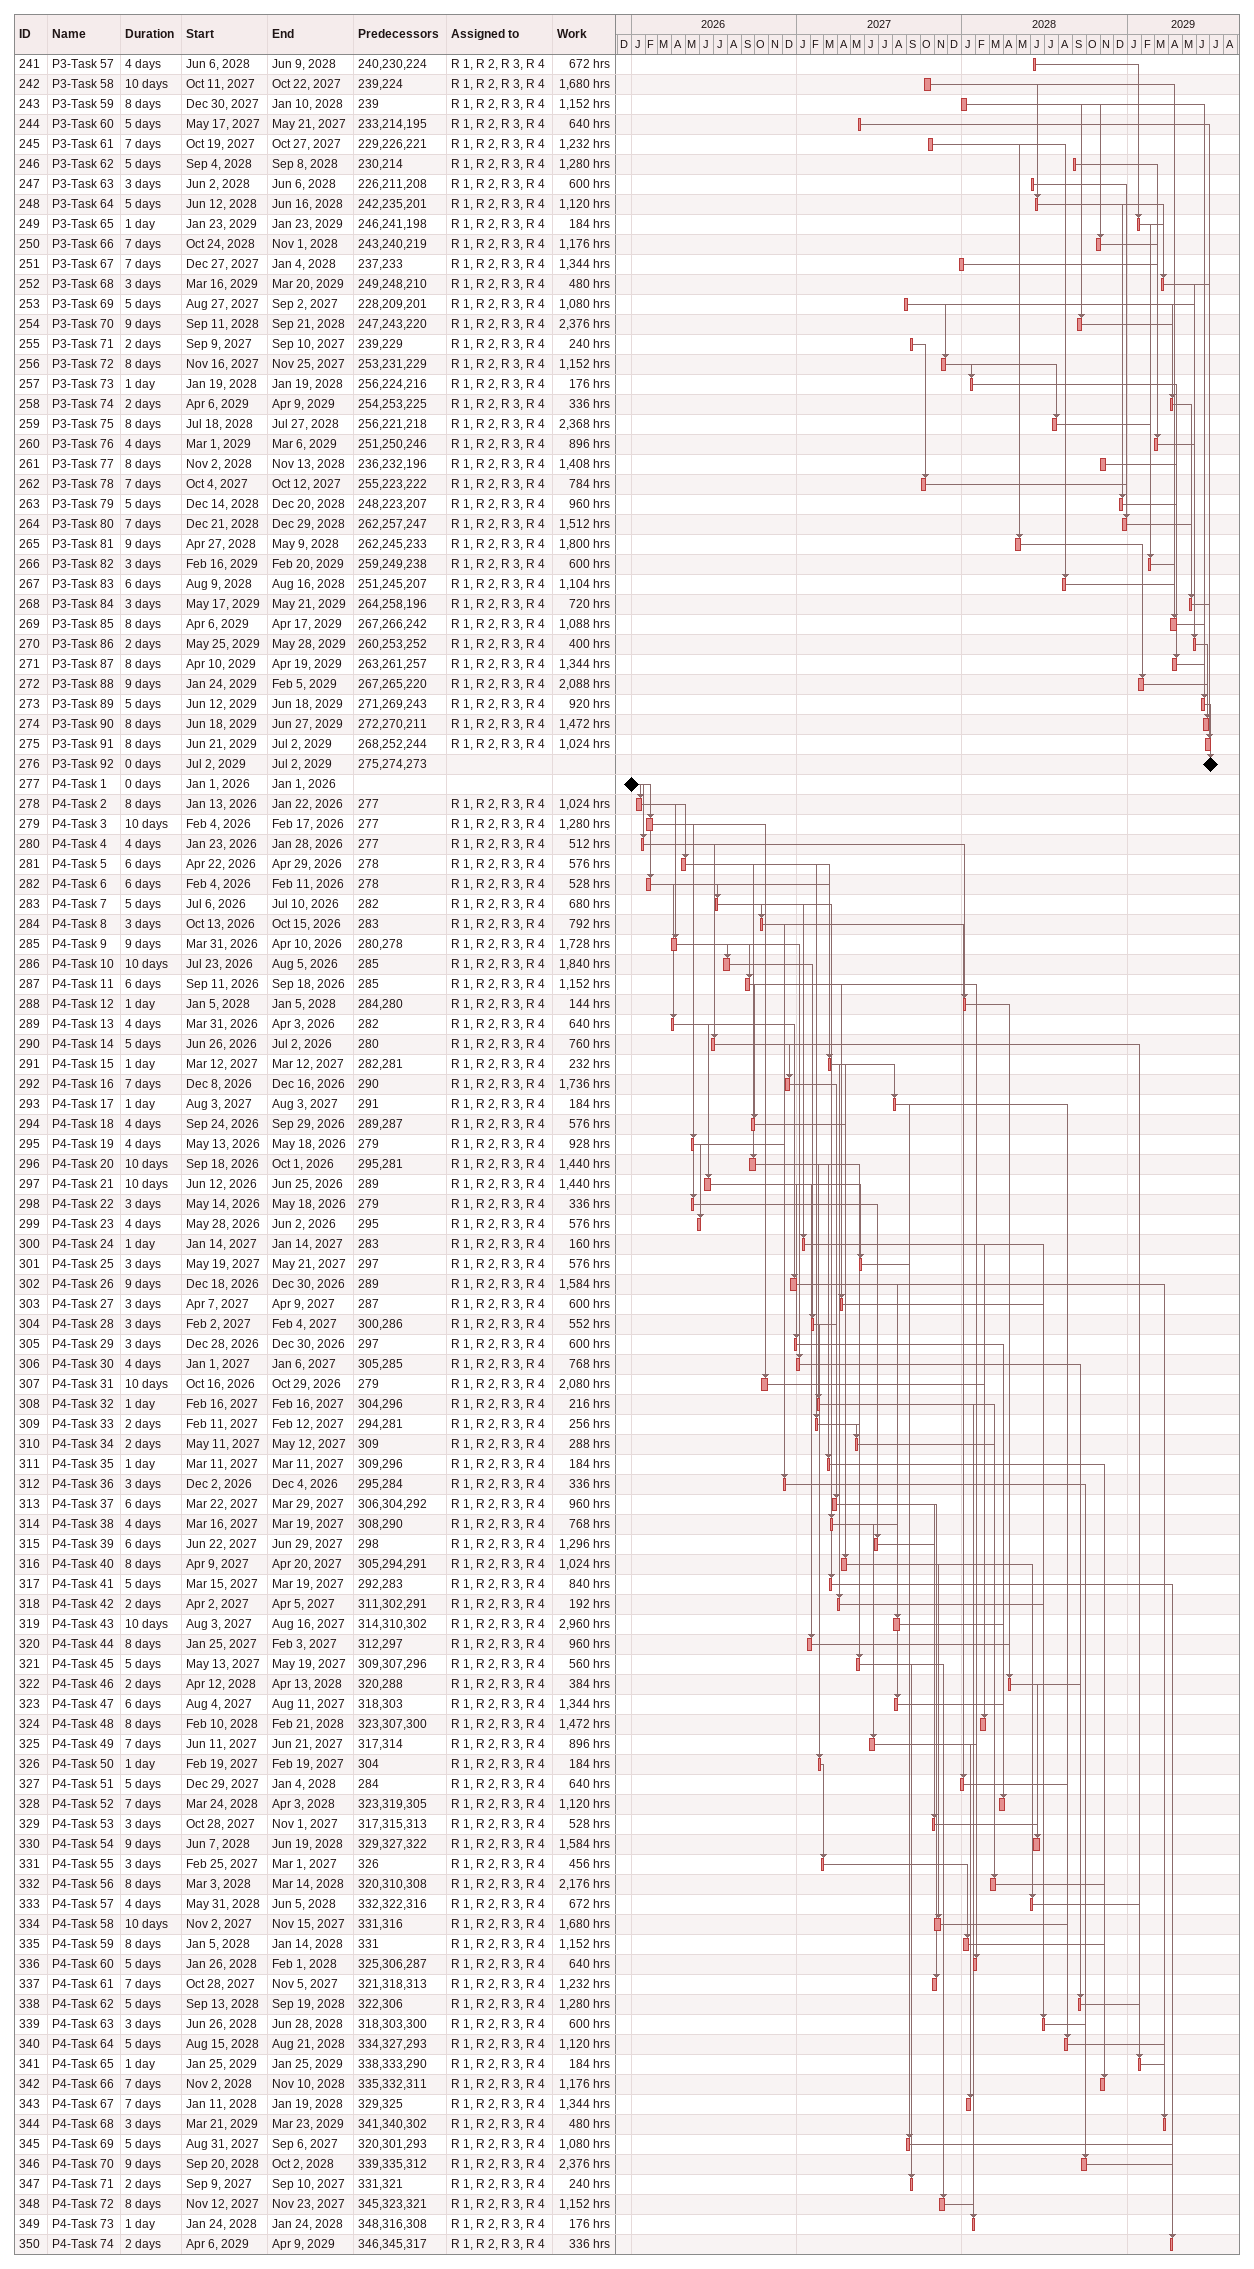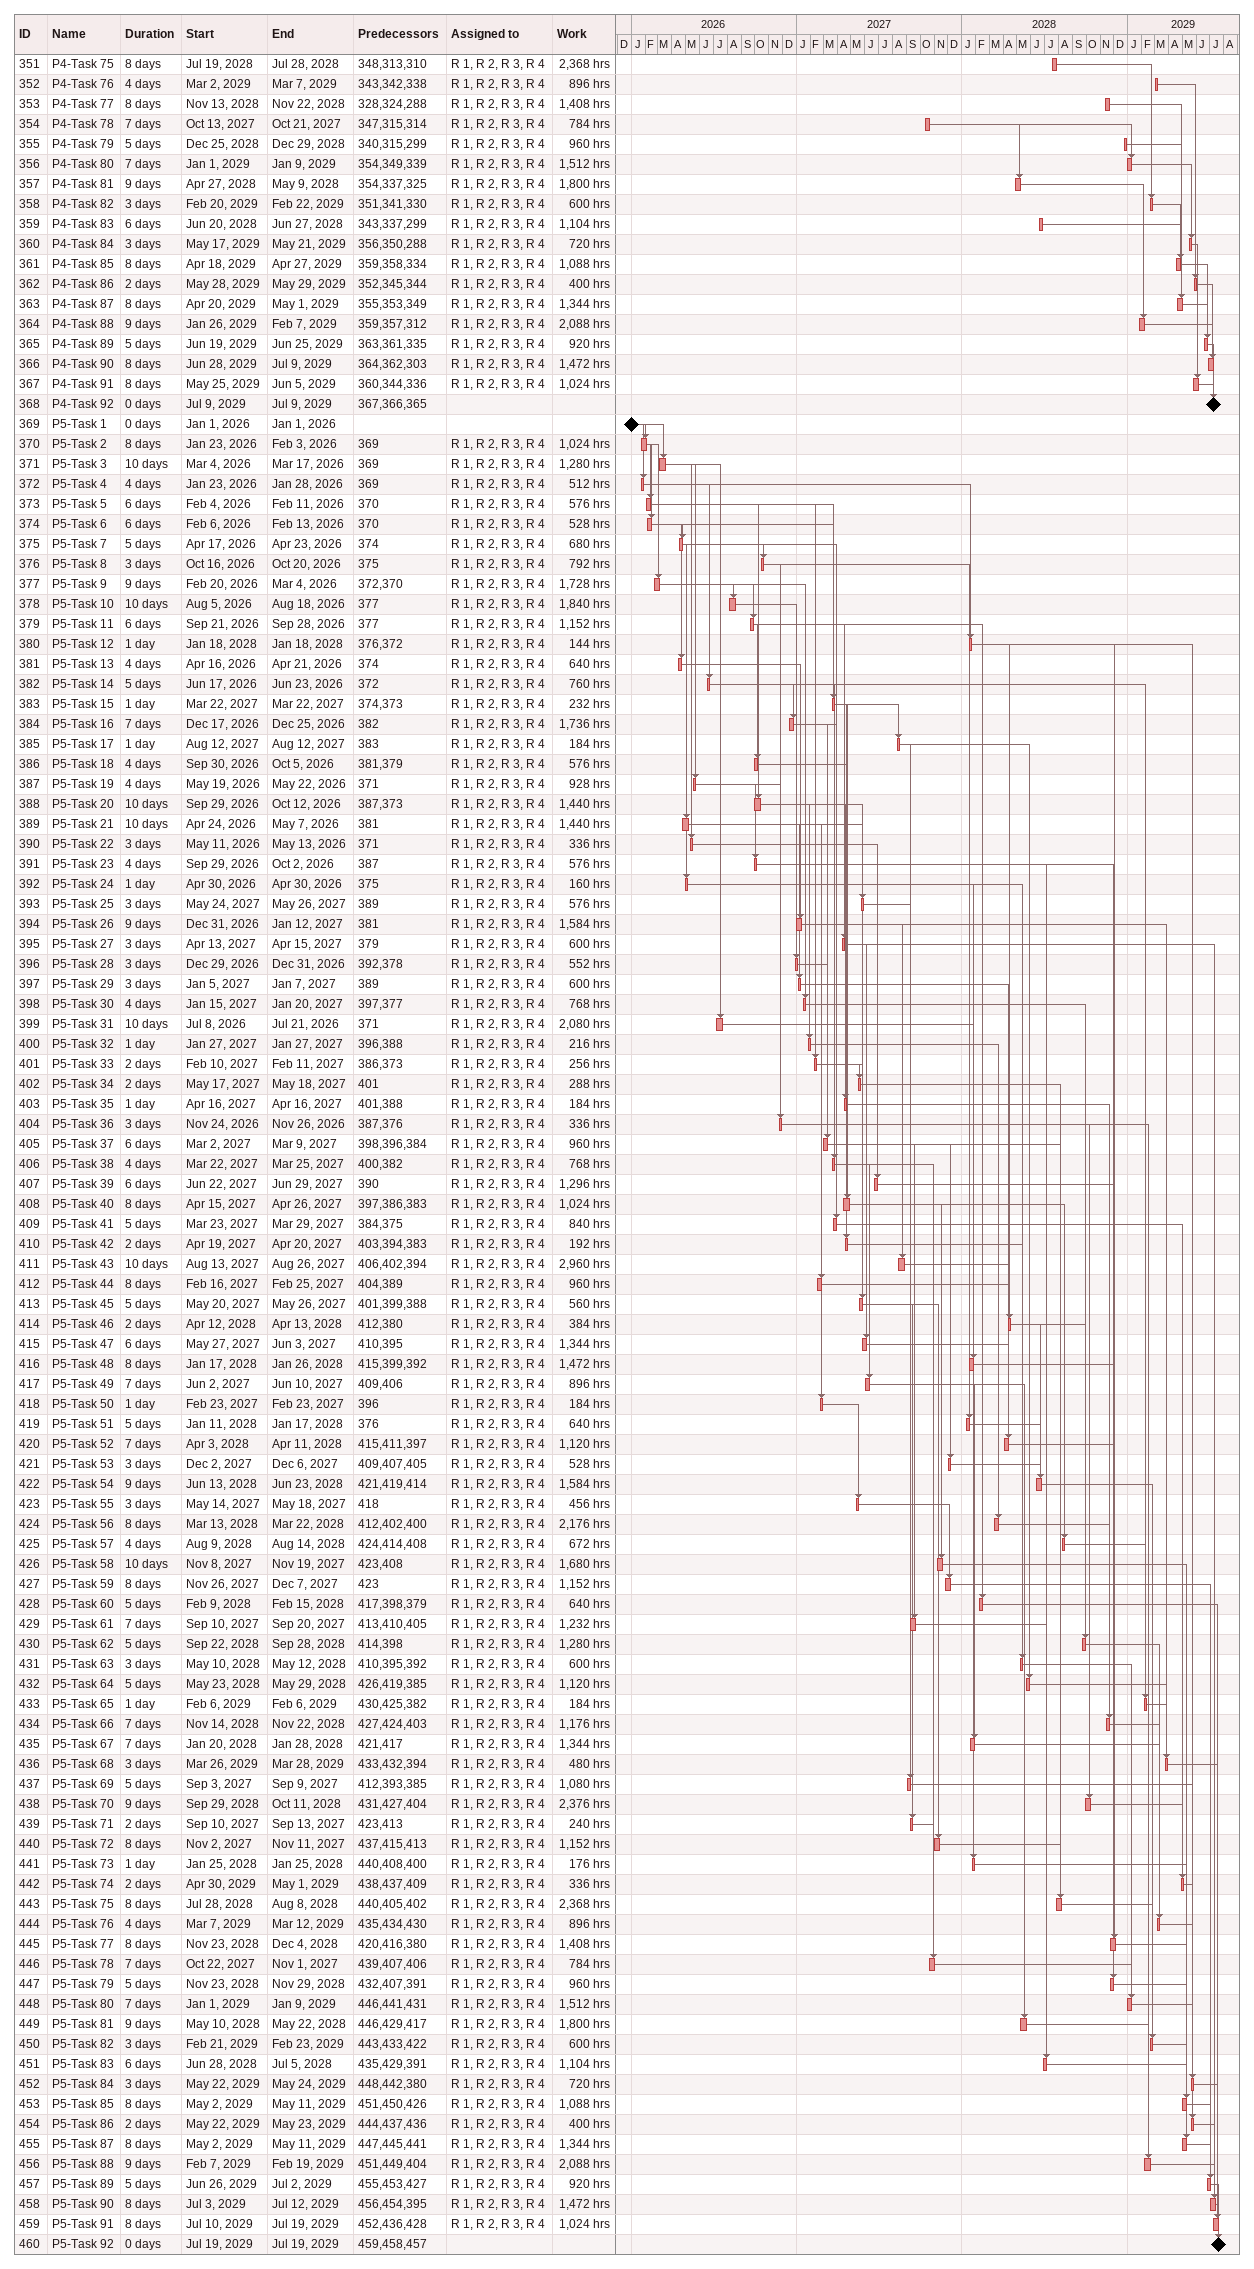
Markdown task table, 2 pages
| ID | Task | Duration | Start | Finish | Predecessors | Resources | Work (h) |
|---|---|---|---|---|---|---|---|
| 241 | P3-Task 57 | 4d | 2028-06-06 | 2028-06-09 | 240, 230, 224 | R 1, R 2, R 3, R 4 | 672 |
| 242 | P3-Task 58 | 10d | 2027-10-11 | 2027-10-22 | 239, 224 | R 1, R 2, R 3, R 4 | 1680 |
| 243 | P3-Task 59 | 8d | 2027-12-30 | 2028-01-10 | 239 | R 1, R 2, R 3, R 4 | 1152 |
| 244 | P3-Task 60 | 5d | 2027-05-17 | 2027-05-21 | 233, 214, 195 | R 1, R 2, R 3, R 4 | 640 |
| 245 | P3-Task 61 | 7d | 2027-10-19 | 2027-10-27 | 229, 226, 221 | R 1, R 2, R 3, R 4 | 1232 |
| 246 | P3-Task 62 | 5d | 2028-09-04 | 2028-09-08 | 230, 214 | R 1, R 2, R 3, R 4 | 1280 |
| 247 | P3-Task 63 | 3d | 2028-06-02 | 2028-06-06 | 226, 211, 208 | R 1, R 2, R 3, R 4 | 600 |
| 248 | P3-Task 64 | 5d | 2028-06-12 | 2028-06-16 | 242, 235, 201 | R 1, R 2, R 3, R 4 | 1120 |
| 249 | P3-Task 65 | 1d | 2029-01-23 | 2029-01-23 | 246, 241, 198 | R 1, R 2, R 3, R 4 | 184 |
| 250 | P3-Task 66 | 7d | 2028-10-24 | 2028-11-01 | 243, 240, 219 | R 1, R 2, R 3, R 4 | 1176 |
| 251 | P3-Task 67 | 7d | 2027-12-27 | 2028-01-04 | 237, 233 | R 1, R 2, R 3, R 4 | 1344 |
| 252 | P3-Task 68 | 3d | 2029-03-16 | 2029-03-20 | 249, 248, 210 | R 1, R 2, R 3, R 4 | 480 |
| 253 | P3-Task 69 | 5d | 2027-08-27 | 2027-09-02 | 228, 209, 201 | R 1, R 2, R 3, R 4 | 1080 |
| 254 | P3-Task 70 | 9d | 2028-09-11 | 2028-09-21 | 247, 243, 220 | R 1, R 2, R 3, R 4 | 2376 |
| 255 | P3-Task 71 | 2d | 2027-09-09 | 2027-09-10 | 239, 229 | R 1, R 2, R 3, R 4 | 240 |
| 256 | P3-Task 72 | 8d | 2027-11-16 | 2027-11-25 | 253, 231, 229 | R 1, R 2, R 3, R 4 | 1152 |
| 257 | P3-Task 73 | 1d | 2028-01-19 | 2028-01-19 | 256, 224, 216 | R 1, R 2, R 3, R 4 | 176 |
| 258 | P3-Task 74 | 2d | 2029-04-06 | 2029-04-09 | 254, 253, 225 | R 1, R 2, R 3, R 4 | 336 |
| 259 | P3-Task 75 | 8d | 2028-07-18 | 2028-07-27 | 256, 221, 218 | R 1, R 2, R 3, R 4 | 2368 |
| 260 | P3-Task 76 | 4d | 2029-03-01 | 2029-03-06 | 251, 250, 246 | R 1, R 2, R 3, R 4 | 896 |
| 261 | P3-Task 77 | 8d | 2028-11-02 | 2028-11-13 | 236, 232, 196 | R 1, R 2, R 3, R 4 | 1408 |
| 262 | P3-Task 78 | 7d | 2027-10-04 | 2027-10-12 | 255, 223, 222 | R 1, R 2, R 3, R 4 | 784 |
| 263 | P3-Task 79 | 5d | 2028-12-14 | 2028-12-20 | 248, 223, 207 | R 1, R 2, R 3, R 4 | 960 |
| 264 | P3-Task 80 | 7d | 2028-12-21 | 2028-12-29 | 262, 257, 247 | R 1, R 2, R 3, R 4 | 1512 |
| 265 | P3-Task 81 | 9d | 2028-04-27 | 2028-05-09 | 262, 245, 233 | R 1, R 2, R 3, R 4 | 1800 |
| 266 | P3-Task 82 | 3d | 2029-02-16 | 2029-02-20 | 259, 249, 238 | R 1, R 2, R 3, R 4 | 600 |
| 267 | P3-Task 83 | 6d | 2028-08-09 | 2028-08-16 | 251, 245, 207 | R 1, R 2, R 3, R 4 | 1104 |
| 268 | P3-Task 84 | 3d | 2029-05-17 | 2029-05-21 | 264, 258, 196 | R 1, R 2, R 3, R 4 | 720 |
| 269 | P3-Task 85 | 8d | 2029-04-06 | 2029-04-17 | 267, 266, 242 | R 1, R 2, R 3, R 4 | 1088 |
| 270 | P3-Task 86 | 2d | 2029-05-25 | 2029-05-28 | 260, 253, 252 | R 1, R 2, R 3, R 4 | 400 |
| 271 | P3-Task 87 | 8d | 2029-04-10 | 2029-04-19 | 263, 261, 257 | R 1, R 2, R 3, R 4 | 1344 |
| 272 | P3-Task 88 | 9d | 2029-01-24 | 2029-02-05 | 267, 265, 220 | R 1, R 2, R 3, R 4 | 2088 |
| 273 | P3-Task 89 | 5d | 2029-06-12 | 2029-06-18 | 271, 269, 243 | R 1, R 2, R 3, R 4 | 920 |
| 274 | P3-Task 90 | 8d | 2029-06-18 | 2029-06-27 | 272, 270, 211 | R 1, R 2, R 3, R 4 | 1472 |
| 275 | P3-Task 91 | 8d | 2029-06-21 | 2029-07-02 | 268, 252, 244 | R 1, R 2, R 3, R 4 | 1024 |
| 276 | P3-Task 92 | 0d | 2029-07-02 | 2029-07-02 | 275, 274, 273 |  |  |
| 277 | P4-Task 1 | 0d | 2026-01-01 | 2026-01-01 |  |  |  |
| 278 | P4-Task 2 | 8d | 2026-01-13 | 2026-01-22 | 277 | R 1, R 2, R 3, R 4 | 1024 |
| 279 | P4-Task 3 | 10d | 2026-02-04 | 2026-02-17 | 277 | R 1, R 2, R 3, R 4 | 1280 |
| 280 | P4-Task 4 | 4d | 2026-01-23 | 2026-01-28 | 277 | R 1, R 2, R 3, R 4 | 512 |
| 281 | P4-Task 5 | 6d | 2026-04-22 | 2026-04-29 | 278 | R 1, R 2, R 3, R 4 | 576 |
| 282 | P4-Task 6 | 6d | 2026-02-04 | 2026-02-11 | 278 | R 1, R 2, R 3, R 4 | 528 |
| 283 | P4-Task 7 | 5d | 2026-07-06 | 2026-07-10 | 282 | R 1, R 2, R 3, R 4 | 680 |
| 284 | P4-Task 8 | 3d | 2026-10-13 | 2026-10-15 | 283 | R 1, R 2, R 3, R 4 | 792 |
| 285 | P4-Task 9 | 9d | 2026-03-31 | 2026-04-10 | 280, 278 | R 1, R 2, R 3, R 4 | 1728 |
| 286 | P4-Task 10 | 10d | 2026-07-23 | 2026-08-05 | 285 | R 1, R 2, R 3, R 4 | 1840 |
| 287 | P4-Task 11 | 6d | 2026-09-11 | 2026-09-18 | 285 | R 1, R 2, R 3, R 4 | 1152 |
| 288 | P4-Task 12 | 1d | 2028-01-05 | 2028-01-05 | 284, 280 | R 1, R 2, R 3, R 4 | 144 |
| 289 | P4-Task 13 | 4d | 2026-03-31 | 2026-04-03 | 282 | R 1, R 2, R 3, R 4 | 640 |
| 290 | P4-Task 14 | 5d | 2026-06-26 | 2026-07-02 | 280 | R 1, R 2, R 3, R 4 | 760 |
| 291 | P4-Task 15 | 1d | 2027-03-12 | 2027-03-12 | 282, 281 | R 1, R 2, R 3, R 4 | 232 |
| 292 | P4-Task 16 | 7d | 2026-12-08 | 2026-12-16 | 290 | R 1, R 2, R 3, R 4 | 1736 |
| 293 | P4-Task 17 | 1d | 2027-08-03 | 2027-08-03 | 291 | R 1, R 2, R 3, R 4 | 184 |
| 294 | P4-Task 18 | 4d | 2026-09-24 | 2026-09-29 | 289, 287 | R 1, R 2, R 3, R 4 | 576 |
| 295 | P4-Task 19 | 4d | 2026-05-13 | 2026-05-18 | 279 | R 1, R 2, R 3, R 4 | 928 |
| 296 | P4-Task 20 | 10d | 2026-09-18 | 2026-10-01 | 295, 281 | R 1, R 2, R 3, R 4 | 1440 |
| 297 | P4-Task 21 | 10d | 2026-06-12 | 2026-06-25 | 289 | R 1, R 2, R 3, R 4 | 1440 |
| 298 | P4-Task 22 | 3d | 2026-05-14 | 2026-05-18 | 279 | R 1, R 2, R 3, R 4 | 336 |
| 299 | P4-Task 23 | 4d | 2026-05-28 | 2026-06-02 | 295 | R 1, R 2, R 3, R 4 | 576 |
| 300 | P4-Task 24 | 1d | 2027-01-14 | 2027-01-14 | 283 | R 1, R 2, R 3, R 4 | 160 |
| 301 | P4-Task 25 | 3d | 2027-05-19 | 2027-05-21 | 297 | R 1, R 2, R 3, R 4 | 576 |
| 302 | P4-Task 26 | 9d | 2026-12-18 | 2026-12-30 | 289 | R 1, R 2, R 3, R 4 | 1584 |
| 303 | P4-Task 27 | 3d | 2027-04-07 | 2027-04-09 | 287 | R 1, R 2, R 3, R 4 | 600 |
| 304 | P4-Task 28 | 3d | 2027-02-02 | 2027-02-04 | 300, 286 | R 1, R 2, R 3, R 4 | 552 |
| 305 | P4-Task 29 | 3d | 2026-12-28 | 2026-12-30 | 297 | R 1, R 2, R 3, R 4 | 600 |
| 306 | P4-Task 30 | 4d | 2027-01-01 | 2027-01-06 | 305, 285 | R 1, R 2, R 3, R 4 | 768 |
| 307 | P4-Task 31 | 10d | 2026-10-16 | 2026-10-29 | 279 | R 1, R 2, R 3, R 4 | 2080 |
| 308 | P4-Task 32 | 1d | 2027-02-16 | 2027-02-16 | 304, 296 | R 1, R 2, R 3, R 4 | 216 |
| 309 | P4-Task 33 | 2d | 2027-02-11 | 2027-02-12 | 294, 281 | R 1, R 2, R 3, R 4 | 256 |
| 310 | P4-Task 34 | 2d | 2027-05-11 | 2027-05-12 | 309 | R 1, R 2, R 3, R 4 | 288 |
| 311 | P4-Task 35 | 1d | 2027-03-11 | 2027-03-11 | 309, 296 | R 1, R 2, R 3, R 4 | 184 |
| 312 | P4-Task 36 | 3d | 2026-12-02 | 2026-12-04 | 295, 284 | R 1, R 2, R 3, R 4 | 336 |
| 313 | P4-Task 37 | 6d | 2027-03-22 | 2027-03-29 | 306, 304, 292 | R 1, R 2, R 3, R 4 | 960 |
| 314 | P4-Task 38 | 4d | 2027-03-16 | 2027-03-19 | 308, 290 | R 1, R 2, R 3, R 4 | 768 |
| 315 | P4-Task 39 | 6d | 2027-06-22 | 2027-06-29 | 298 | R 1, R 2, R 3, R 4 | 1296 |
| 316 | P4-Task 40 | 8d | 2027-04-09 | 2027-04-20 | 305, 294, 291 | R 1, R 2, R 3, R 4 | 1024 |
| 317 | P4-Task 41 | 5d | 2027-03-15 | 2027-03-19 | 292, 283 | R 1, R 2, R 3, R 4 | 840 |
| 318 | P4-Task 42 | 2d | 2027-04-02 | 2027-04-05 | 311, 302, 291 | R 1, R 2, R 3, R 4 | 192 |
| 319 | P4-Task 43 | 10d | 2027-08-03 | 2027-08-16 | 314, 310, 302 | R 1, R 2, R 3, R 4 | 2960 |
| 320 | P4-Task 44 | 8d | 2027-01-25 | 2027-02-03 | 312, 297 | R 1, R 2, R 3, R 4 | 960 |
| 321 | P4-Task 45 | 5d | 2027-05-13 | 2027-05-19 | 309, 307, 296 | R 1, R 2, R 3, R 4 | 560 |
| 322 | P4-Task 46 | 2d | 2028-04-12 | 2028-04-13 | 320, 288 | R 1, R 2, R 3, R 4 | 384 |
| 323 | P4-Task 47 | 6d | 2027-08-04 | 2027-08-11 | 318, 303 | R 1, R 2, R 3, R 4 | 1344 |
| 324 | P4-Task 48 | 8d | 2028-02-10 | 2028-02-21 | 323, 307, 300 | R 1, R 2, R 3, R 4 | 1472 |
| 325 | P4-Task 49 | 7d | 2027-06-11 | 2027-06-21 | 317, 314 | R 1, R 2, R 3, R 4 | 896 |
| 326 | P4-Task 50 | 1d | 2027-02-19 | 2027-02-19 | 304 | R 1, R 2, R 3, R 4 | 184 |
| 327 | P4-Task 51 | 5d | 2027-12-29 | 2028-01-04 | 284 | R 1, R 2, R 3, R 4 | 640 |
| 328 | P4-Task 52 | 7d | 2028-03-24 | 2028-04-03 | 323, 319, 305 | R 1, R 2, R 3, R 4 | 1120 |
| 329 | P4-Task 53 | 3d | 2027-10-28 | 2027-11-01 | 317, 315, 313 | R 1, R 2, R 3, R 4 | 528 |
| 330 | P4-Task 54 | 9d | 2028-06-07 | 2028-06-19 | 329, 327, 322 | R 1, R 2, R 3, R 4 | 1584 |
| 331 | P4-Task 55 | 3d | 2027-02-25 | 2027-03-01 | 326 | R 1, R 2, R 3, R 4 | 456 |
| 332 | P4-Task 56 | 8d | 2028-03-03 | 2028-03-14 | 320, 310, 308 | R 1, R 2, R 3, R 4 | 2176 |
| 333 | P4-Task 57 | 4d | 2028-05-31 | 2028-06-05 | 332, 322, 316 | R 1, R 2, R 3, R 4 | 672 |
| 334 | P4-Task 58 | 10d | 2027-11-02 | 2027-11-15 | 331, 316 | R 1, R 2, R 3, R 4 | 1680 |
| 335 | P4-Task 59 | 8d | 2028-01-05 | 2028-01-14 | 331 | R 1, R 2, R 3, R 4 | 1152 |
| 336 | P4-Task 60 | 5d | 2028-01-26 | 2028-02-01 | 325, 306, 287 | R 1, R 2, R 3, R 4 | 640 |
| 337 | P4-Task 61 | 7d | 2027-10-28 | 2027-11-05 | 321, 318, 313 | R 1, R 2, R 3, R 4 | 1232 |
| 338 | P4-Task 62 | 5d | 2028-09-13 | 2028-09-19 | 322, 306 | R 1, R 2, R 3, R 4 | 1280 |
| 339 | P4-Task 63 | 3d | 2028-06-26 | 2028-06-28 | 318, 303, 300 | R 1, R 2, R 3, R 4 | 600 |
| 340 | P4-Task 64 | 5d | 2028-08-15 | 2028-08-21 | 334, 327, 293 | R 1, R 2, R 3, R 4 | 1120 |
| 341 | P4-Task 65 | 1d | 2029-01-25 | 2029-01-25 | 338, 333, 290 | R 1, R 2, R 3, R 4 | 184 |
| 342 | P4-Task 66 | 7d | 2028-11-02 | 2028-11-10 | 335, 332, 311 | R 1, R 2, R 3, R 4 | 1176 |
| 343 | P4-Task 67 | 7d | 2028-01-11 | 2028-01-19 | 329, 325 | R 1, R 2, R 3, R 4 | 1344 |
| 344 | P4-Task 68 | 3d | 2029-03-21 | 2029-03-23 | 341, 340, 302 | R 1, R 2, R 3, R 4 | 480 |
| 345 | P4-Task 69 | 5d | 2027-08-31 | 2027-09-06 | 320, 301, 293 | R 1, R 2, R 3, R 4 | 1080 |
| 346 | P4-Task 70 | 9d | 2028-09-20 | 2028-10-02 | 339, 335, 312 | R 1, R 2, R 3, R 4 | 2376 |
| 347 | P4-Task 71 | 2d | 2027-09-09 | 2027-09-10 | 331, 321 | R 1, R 2, R 3, R 4 | 240 |
| 348 | P4-Task 72 | 8d | 2027-11-12 | 2027-11-23 | 345, 323, 321 | R 1, R 2, R 3, R 4 | 1152 |
| 349 | P4-Task 73 | 1d | 2028-01-24 | 2028-01-24 | 348, 316, 308 | R 1, R 2, R 3, R 4 | 176 |
| 350 | P4-Task 74 | 2d | 2029-04-06 | 2029-04-09 | 346, 345, 317 | R 1, R 2, R 3, R 4 | 336 |
| 351 | P4-Task 75 | 8d | 2028-07-19 | 2028-07-28 | 348, 313, 310 | R 1, R 2, R 3, R 4 | 2368 |
| 352 | P4-Task 76 | 4d | 2029-03-02 | 2029-03-07 | 343, 342, 338 | R 1, R 2, R 3, R 4 | 896 |
| 353 | P4-Task 77 | 8d | 2028-11-13 | 2028-11-22 | 328, 324, 288 | R 1, R 2, R 3, R 4 | 1408 |
| 354 | P4-Task 78 | 7d | 2027-10-13 | 2027-10-21 | 347, 315, 314 | R 1, R 2, R 3, R 4 | 784 |
| 355 | P4-Task 79 | 5d | 2028-12-25 | 2028-12-29 | 340, 315, 299 | R 1, R 2, R 3, R 4 | 960 |
| 356 | P4-Task 80 | 7d | 2029-01-01 | 2029-01-09 | 354, 349, 339 | R 1, R 2, R 3, R 4 | 1512 |
| 357 | P4-Task 81 | 9d | 2028-04-27 | 2028-05-09 | 354, 337, 325 | R 1, R 2, R 3, R 4 | 1800 |
| 358 | P4-Task 82 | 3d | 2029-02-20 | 2029-02-22 | 351, 341, 330 | R 1, R 2, R 3, R 4 | 600 |
| 359 | P4-Task 83 | 6d | 2028-06-20 | 2028-06-27 | 343, 337, 299 | R 1, R 2, R 3, R 4 | 1104 |
| 360 | P4-Task 84 | 3d | 2029-05-17 | 2029-05-21 | 356, 350, 288 | R 1, R 2, R 3, R 4 | 720 |
| 361 | P4-Task 85 | 8d | 2029-04-18 | 2029-04-27 | 359, 358, 334 | R 1, R 2, R 3, R 4 | 1088 |
| 362 | P4-Task 86 | 2d | 2029-05-28 | 2029-05-29 | 352, 345, 344 | R 1, R 2, R 3, R 4 | 400 |
| 363 | P4-Task 87 | 8d | 2029-04-20 | 2029-05-01 | 355, 353, 349 | R 1, R 2, R 3, R 4 | 1344 |
| 364 | P4-Task 88 | 9d | 2029-01-26 | 2029-02-07 | 359, 357, 312 | R 1, R 2, R 3, R 4 | 2088 |
| 365 | P4-Task 89 | 5d | 2029-06-19 | 2029-06-25 | 363, 361, 335 | R 1, R 2, R 3, R 4 | 920 |
| 366 | P4-Task 90 | 8d | 2029-06-28 | 2029-07-09 | 364, 362, 303 | R 1, R 2, R 3, R 4 | 1472 |
| 367 | P4-Task 91 | 8d | 2029-05-25 | 2029-06-05 | 360, 344, 336 | R 1, R 2, R 3, R 4 | 1024 |
| 368 | P4-Task 92 | 0d | 2029-07-09 | 2029-07-09 | 367, 366, 365 |  |  |
| 369 | P5-Task 1 | 0d | 2026-01-01 | 2026-01-01 |  |  |  |
| 370 | P5-Task 2 | 8d | 2026-01-23 | 2026-02-03 | 369 | R 1, R 2, R 3, R 4 | 1024 |
| 371 | P5-Task 3 | 10d | 2026-03-04 | 2026-03-17 | 369 | R 1, R 2, R 3, R 4 | 1280 |
| 372 | P5-Task 4 | 4d | 2026-01-23 | 2026-01-28 | 369 | R 1, R 2, R 3, R 4 | 512 |
| 373 | P5-Task 5 | 6d | 2026-02-04 | 2026-02-11 | 370 | R 1, R 2, R 3, R 4 | 576 |
| 374 | P5-Task 6 | 6d | 2026-02-06 | 2026-02-13 | 370 | R 1, R 2, R 3, R 4 | 528 |
| 375 | P5-Task 7 | 5d | 2026-04-17 | 2026-04-23 | 374 | R 1, R 2, R 3, R 4 | 680 |
| 376 | P5-Task 8 | 3d | 2026-10-16 | 2026-10-20 | 375 | R 1, R 2, R 3, R 4 | 792 |
| 377 | P5-Task 9 | 9d | 2026-02-20 | 2026-03-04 | 372, 370 | R 1, R 2, R 3, R 4 | 1728 |
| 378 | P5-Task 10 | 10d | 2026-08-05 | 2026-08-18 | 377 | R 1, R 2, R 3, R 4 | 1840 |
| 379 | P5-Task 11 | 6d | 2026-09-21 | 2026-09-28 | 377 | R 1, R 2, R 3, R 4 | 1152 |
| 380 | P5-Task 12 | 1d | 2028-01-18 | 2028-01-18 | 376, 372 | R 1, R 2, R 3, R 4 | 144 |
| 381 | P5-Task 13 | 4d | 2026-04-16 | 2026-04-21 | 374 | R 1, R 2, R 3, R 4 | 640 |
| 382 | P5-Task 14 | 5d | 2026-06-17 | 2026-06-23 | 372 | R 1, R 2, R 3, R 4 | 760 |
| 383 | P5-Task 15 | 1d | 2027-03-22 | 2027-03-22 | 374, 373 | R 1, R 2, R 3, R 4 | 232 |
| 384 | P5-Task 16 | 7d | 2026-12-17 | 2026-12-25 | 382 | R 1, R 2, R 3, R 4 | 1736 |
| 385 | P5-Task 17 | 1d | 2027-08-12 | 2027-08-12 | 383 | R 1, R 2, R 3, R 4 | 184 |
| 386 | P5-Task 18 | 4d | 2026-09-30 | 2026-10-05 | 381, 379 | R 1, R 2, R 3, R 4 | 576 |
| 387 | P5-Task 19 | 4d | 2026-05-19 | 2026-05-22 | 371 | R 1, R 2, R 3, R 4 | 928 |
| 388 | P5-Task 20 | 10d | 2026-09-29 | 2026-10-12 | 387, 373 | R 1, R 2, R 3, R 4 | 1440 |
| 389 | P5-Task 21 | 10d | 2026-04-24 | 2026-05-07 | 381 | R 1, R 2, R 3, R 4 | 1440 |
| 390 | P5-Task 22 | 3d | 2026-05-11 | 2026-05-13 | 371 | R 1, R 2, R 3, R 4 | 336 |
| 391 | P5-Task 23 | 4d | 2026-09-29 | 2026-10-02 | 387 | R 1, R 2, R 3, R 4 | 576 |
| 392 | P5-Task 24 | 1d | 2026-04-30 | 2026-04-30 | 375 | R 1, R 2, R 3, R 4 | 160 |
| 393 | P5-Task 25 | 3d | 2027-05-24 | 2027-05-26 | 389 | R 1, R 2, R 3, R 4 | 576 |
| 394 | P5-Task 26 | 9d | 2026-12-31 | 2027-01-12 | 381 | R 1, R 2, R 3, R 4 | 1584 |
| 395 | P5-Task 27 | 3d | 2027-04-13 | 2027-04-15 | 379 | R 1, R 2, R 3, R 4 | 600 |
| 396 | P5-Task 28 | 3d | 2026-12-29 | 2026-12-31 | 392, 378 | R 1, R 2, R 3, R 4 | 552 |
| 397 | P5-Task 29 | 3d | 2027-01-05 | 2027-01-07 | 389 | R 1, R 2, R 3, R 4 | 600 |
| 398 | P5-Task 30 | 4d | 2027-01-15 | 2027-01-20 | 397, 377 | R 1, R 2, R 3, R 4 | 768 |
| 399 | P5-Task 31 | 10d | 2026-07-08 | 2026-07-21 | 371 | R 1, R 2, R 3, R 4 | 2080 |
| 400 | P5-Task 32 | 1d | 2027-01-27 | 2027-01-27 | 396, 388 | R 1, R 2, R 3, R 4 | 216 |
| 401 | P5-Task 33 | 2d | 2027-02-10 | 2027-02-11 | 386, 373 | R 1, R 2, R 3, R 4 | 256 |
| 402 | P5-Task 34 | 2d | 2027-05-17 | 2027-05-18 | 401 | R 1, R 2, R 3, R 4 | 288 |
| 403 | P5-Task 35 | 1d | 2027-04-16 | 2027-04-16 | 401, 388 | R 1, R 2, R 3, R 4 | 184 |
| 404 | P5-Task 36 | 3d | 2026-11-24 | 2026-11-26 | 387, 376 | R 1, R 2, R 3, R 4 | 336 |
| 405 | P5-Task 37 | 6d | 2027-03-02 | 2027-03-09 | 398, 396, 384 | R 1, R 2, R 3, R 4 | 960 |
| 406 | P5-Task 38 | 4d | 2027-03-22 | 2027-03-25 | 400, 382 | R 1, R 2, R 3, R 4 | 768 |
| 407 | P5-Task 39 | 6d | 2027-06-22 | 2027-06-29 | 390 | R 1, R 2, R 3, R 4 | 1296 |
| 408 | P5-Task 40 | 8d | 2027-04-15 | 2027-04-26 | 397, 386, 383 | R 1, R 2, R 3, R 4 | 1024 |
| 409 | P5-Task 41 | 5d | 2027-03-23 | 2027-03-29 | 384, 375 | R 1, R 2, R 3, R 4 | 840 |
| 410 | P5-Task 42 | 2d | 2027-04-19 | 2027-04-20 | 403, 394, 383 | R 1, R 2, R 3, R 4 | 192 |
| 411 | P5-Task 43 | 10d | 2027-08-13 | 2027-08-26 | 406, 402, 394 | R 1, R 2, R 3, R 4 | 2960 |
| 412 | P5-Task 44 | 8d | 2027-02-16 | 2027-02-25 | 404, 389 | R 1, R 2, R 3, R 4 | 960 |
| 413 | P5-Task 45 | 5d | 2027-05-20 | 2027-05-26 | 401, 399, 388 | R 1, R 2, R 3, R 4 | 560 |
| 414 | P5-Task 46 | 2d | 2028-04-12 | 2028-04-13 | 412, 380 | R 1, R 2, R 3, R 4 | 384 |
| 415 | P5-Task 47 | 6d | 2027-05-27 | 2027-06-03 | 410, 395 | R 1, R 2, R 3, R 4 | 1344 |
| 416 | P5-Task 48 | 8d | 2028-01-17 | 2028-01-26 | 415, 399, 392 | R 1, R 2, R 3, R 4 | 1472 |
| 417 | P5-Task 49 | 7d | 2027-06-02 | 2027-06-10 | 409, 406 | R 1, R 2, R 3, R 4 | 896 |
| 418 | P5-Task 50 | 1d | 2027-02-23 | 2027-02-23 | 396 | R 1, R 2, R 3, R 4 | 184 |
| 419 | P5-Task 51 | 5d | 2028-01-11 | 2028-01-17 | 376 | R 1, R 2, R 3, R 4 | 640 |
| 420 | P5-Task 52 | 7d | 2028-04-03 | 2028-04-11 | 415, 411, 397 | R 1, R 2, R 3, R 4 | 1120 |
| 421 | P5-Task 53 | 3d | 2027-12-02 | 2027-12-06 | 409, 407, 405 | R 1, R 2, R 3, R 4 | 528 |
| 422 | P5-Task 54 | 9d | 2028-06-13 | 2028-06-23 | 421, 419, 414 | R 1, R 2, R 3, R 4 | 1584 |
| 423 | P5-Task 55 | 3d | 2027-05-14 | 2027-05-18 | 418 | R 1, R 2, R 3, R 4 | 456 |
| 424 | P5-Task 56 | 8d | 2028-03-13 | 2028-03-22 | 412, 402, 400 | R 1, R 2, R 3, R 4 | 2176 |
| 425 | P5-Task 57 | 4d | 2028-08-09 | 2028-08-14 | 424, 414, 408 | R 1, R 2, R 3, R 4 | 672 |
| 426 | P5-Task 58 | 10d | 2027-11-08 | 2027-11-19 | 423, 408 | R 1, R 2, R 3, R 4 | 1680 |
| 427 | P5-Task 59 | 8d | 2027-11-26 | 2027-12-07 | 423 | R 1, R 2, R 3, R 4 | 1152 |
| 428 | P5-Task 60 | 5d | 2028-02-09 | 2028-02-15 | 417, 398, 379 | R 1, R 2, R 3, R 4 | 640 |
| 429 | P5-Task 61 | 7d | 2027-09-10 | 2027-09-20 | 413, 410, 405 | R 1, R 2, R 3, R 4 | 1232 |
| 430 | P5-Task 62 | 5d | 2028-09-22 | 2028-09-28 | 414, 398 | R 1, R 2, R 3, R 4 | 1280 |
| 431 | P5-Task 63 | 3d | 2028-05-10 | 2028-05-12 | 410, 395, 392 | R 1, R 2, R 3, R 4 | 600 |
| 432 | P5-Task 64 | 5d | 2028-05-23 | 2028-05-29 | 426, 419, 385 | R 1, R 2, R 3, R 4 | 1120 |
| 433 | P5-Task 65 | 1d | 2029-02-06 | 2029-02-06 | 430, 425, 382 | R 1, R 2, R 3, R 4 | 184 |
| 434 | P5-Task 66 | 7d | 2028-11-14 | 2028-11-22 | 427, 424, 403 | R 1, R 2, R 3, R 4 | 1176 |
| 435 | P5-Task 67 | 7d | 2028-01-20 | 2028-01-28 | 421, 417 | R 1, R 2, R 3, R 4 | 1344 |
| 436 | P5-Task 68 | 3d | 2029-03-26 | 2029-03-28 | 433, 432, 394 | R 1, R 2, R 3, R 4 | 480 |
| 437 | P5-Task 69 | 5d | 2027-09-03 | 2027-09-09 | 412, 393, 385 | R 1, R 2, R 3, R 4 | 1080 |
| 438 | P5-Task 70 | 9d | 2028-09-29 | 2028-10-11 | 431, 427, 404 | R 1, R 2, R 3, R 4 | 2376 |
| 439 | P5-Task 71 | 2d | 2027-09-10 | 2027-09-13 | 423, 413 | R 1, R 2, R 3, R 4 | 240 |
| 440 | P5-Task 72 | 8d | 2027-11-02 | 2027-11-11 | 437, 415, 413 | R 1, R 2, R 3, R 4 | 1152 |
| 441 | P5-Task 73 | 1d | 2028-01-25 | 2028-01-25 | 440, 408, 400 | R 1, R 2, R 3, R 4 | 176 |
| 442 | P5-Task 74 | 2d | 2029-04-30 | 2029-05-01 | 438, 437, 409 | R 1, R 2, R 3, R 4 | 336 |
| 443 | P5-Task 75 | 8d | 2028-07-28 | 2028-08-08 | 440, 405, 402 | R 1, R 2, R 3, R 4 | 2368 |
| 444 | P5-Task 76 | 4d | 2029-03-07 | 2029-03-12 | 435, 434, 430 | R 1, R 2, R 3, R 4 | 896 |
| 445 | P5-Task 77 | 8d | 2028-11-23 | 2028-12-04 | 420, 416, 380 | R 1, R 2, R 3, R 4 | 1408 |
| 446 | P5-Task 78 | 7d | 2027-10-22 | 2027-11-01 | 439, 407, 406 | R 1, R 2, R 3, R 4 | 784 |
| 447 | P5-Task 79 | 5d | 2028-11-23 | 2028-11-29 | 432, 407, 391 | R 1, R 2, R 3, R 4 | 960 |
| 448 | P5-Task 80 | 7d | 2029-01-01 | 2029-01-09 | 446, 441, 431 | R 1, R 2, R 3, R 4 | 1512 |
| 449 | P5-Task 81 | 9d | 2028-05-10 | 2028-05-22 | 446, 429, 417 | R 1, R 2, R 3, R 4 | 1800 |
| 450 | P5-Task 82 | 3d | 2029-02-21 | 2029-02-23 | 443, 433, 422 | R 1, R 2, R 3, R 4 | 600 |
| 451 | P5-Task 83 | 6d | 2028-06-28 | 2028-07-05 | 435, 429, 391 | R 1, R 2, R 3, R 4 | 1104 |
| 452 | P5-Task 84 | 3d | 2029-05-22 | 2029-05-24 | 448, 442, 380 | R 1, R 2, R 3, R 4 | 720 |
| 453 | P5-Task 85 | 8d | 2029-05-02 | 2029-05-11 | 451, 450, 426 | R 1, R 2, R 3, R 4 | 1088 |
| 454 | P5-Task 86 | 2d | 2029-05-22 | 2029-05-23 | 444, 437, 436 | R 1, R 2, R 3, R 4 | 400 |
| 455 | P5-Task 87 | 8d | 2029-05-02 | 2029-05-11 | 447, 445, 441 | R 1, R 2, R 3, R 4 | 1344 |
| 456 | P5-Task 88 | 9d | 2029-02-07 | 2029-02-19 | 451, 449, 404 | R 1, R 2, R 3, R 4 | 2088 |
| 457 | P5-Task 89 | 5d | 2029-06-26 | 2029-07-02 | 455, 453, 427 | R 1, R 2, R 3, R 4 | 920 |
| 458 | P5-Task 90 | 8d | 2029-07-03 | 2029-07-12 | 456, 454, 395 | R 1, R 2, R 3, R 4 | 1472 |
| 459 | P5-Task 91 | 8d | 2029-07-10 | 2029-07-19 | 452, 436, 428 | R 1, R 2, R 3, R 4 | 1024 |
| 460 | P5-Task 92 | 0d | 2029-07-19 | 2029-07-19 | 459, 458, 457 |  |  |
